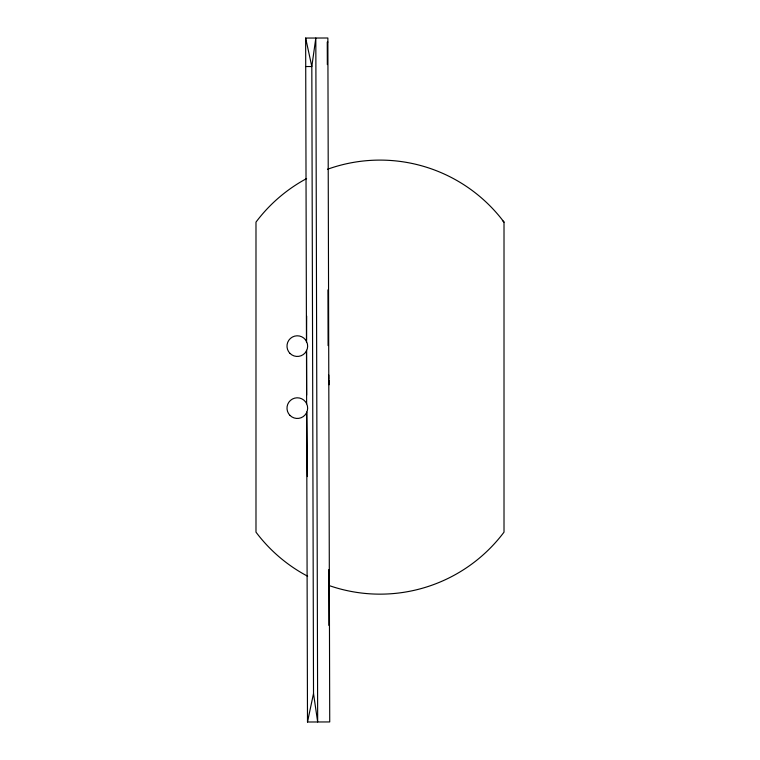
<?xml version="1.0" encoding="UTF-8"?>
<svg xmlns="http://www.w3.org/2000/svg" width="760" height="760" viewBox="0 0 760 760"><rect width="100%" height="100%" fill="white"/><g stroke="black" fill="none" stroke-linecap="round" stroke-linejoin="round"><path stroke-width="1.14" d="M306.594 350.94L306.66 395.152M306.594 340.47L306.66 316.036M306.47 342.019L305.644 38.057L327.864 38L329.726 721.943L307.496 722L313.519 693.5L311.819 66.528L315.818 38.029L317.67 721.971L313.519 693.5M327.873 42.066L327.265 42.066L327.332 64.6M305.719 66.538L311.819 66.528L305.644 38.057M328.776 375.05L328.795 379.041M328.795 380.57L329.356 380.57L329.365 384.389M328.795 380.75L329.356 380.75M328.795 381.928L329.356 381.928M328.795 382.384L329.365 382.394M328.805 382.565L329.365 382.565M502.389 220.486L504.013 222.11L504.013 532.142A155.011 155.011 0 0 1 328.529 585.352M307.43 476.596L306.764 412.604M329.099 380.18L329.108 384.769M327.94 289.864L328.092 345.591M328.7 569.667L328.852 625.394M306.489 350.331L306.631 403.769M306.66 412.081L307.496 722M306.631 178.562A155.011 155.011 0 0 0 255.987 222.11L255.987 532.142A155.011 155.011 0 0 0 307.638 576.222M327.455 169.28A155.011 155.011 0 0 1 504.013 222.11M290.016 353.428A10.336 10.336 0 0 0 307.306 348.792A10.336 10.336 0 0 0 294.652 336.138A10.336 10.336 0 0 0 290.016 353.428M290.016 415.435A10.336 10.336 0 0 0 307.306 410.799A10.336 10.336 0 0 0 294.652 398.145A10.336 10.336 0 0 0 290.016 415.435"/></g></svg>
